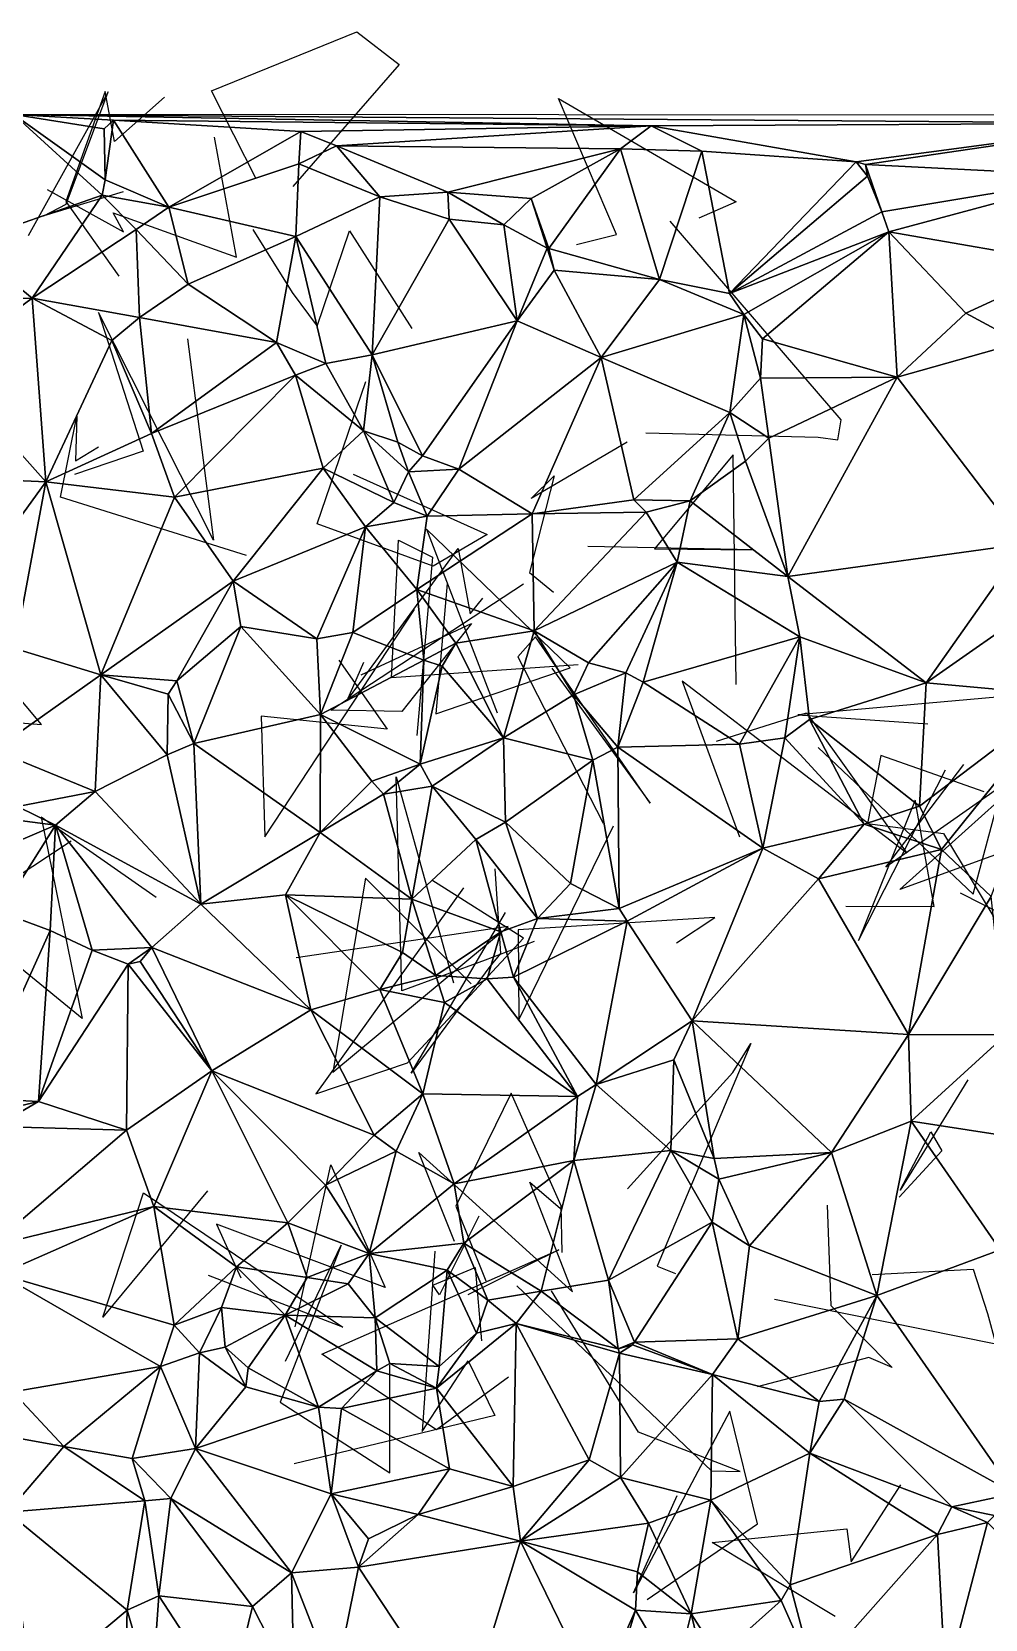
# Model space of a CAD drawing. Header units: metres. Extents: x -15.8 to 15.6, y -15.7 to 15.8.
# Drawn here: x -7.94 to -0.18, y 2.73 to 15.65 of the extents above; entities that cross this region are included whole.
import ezdxf

# ---------------------------------------------------------------- set-up
doc = ezdxf.new("R2010")
doc.units = ezdxf.units.M
doc.layers.add('CRACKS', color=1, linetype='Continuous')
doc.layers.add('STREET_MESH', color=7, linetype='Continuous')

msp = doc.modelspace()

# ---------------------------------------------------------------- linework, layer by layer
at = {"layer": 'CRACKS'}
for points in [[(-6.111, 14.455, 0.1), (-6.474, 15.171, 0.1), (-5.291, 15.652, 0.1), (-4.946, 15.386, 0.1), (-5.813, 14.392, 0.1)], [(-7.193, 14.348, 0.1), (-7.838, 14.154, 0.1), (-7.658, 14.249, 0.1), (-7.314, 15.163, 0.1), (-7.965, 13.991, 0.1)], [(-6.857, 15.118, 0.1), (-7.265, 14.759, 0.1), (-7.339, 15.166, 0.1), (-7.661, 14.27, 0.1), (-7.228, 13.662, 0.1)], [(-3.502, 13.921, 0.1), (-3.177, 14.002, 0.1), (-3.65, 15.108, 0.1), (-2.205, 14.266, 0.1), (-2.509, 14.135, 0.1)], [(-7.813, 14.369, 0.1), (-7.191, 14.024, 0.1), (-7.274, 14.177, 0.1), (-6.272, 13.818, 0.1), (-6.449, 14.794, 0.1)], [(-2.938, 12.386, 0.1), (-1.537, 12.351, 0.1), (-1.377, 12.33, 0.1), (-1.349, 12.492, 0.1), (-2.742, 14.111, 0.1)], [(-6.137, 14.043, 0.1), (-5.818, 13.529, 0.1), (-5.613, 13.255, 0.1), (-5.352, 14.032, 0.1), (-4.843, 13.235, 0.1)], [(-6.67, 13.152, 0.1), (-6.458, 11.513, 0.1), (-7.393, 13.366, 0.1), (-7.031, 12.237, 0.1), (-7.589, 12.048, 0.1)], [(-5.321, 12.051, 0.1), (-4.231, 11.56, 0.1), (-4.669, 11.3, 0.1), (-5.613, 11.646, 0.1), (-5.217, 12.805, 0.1)], [(-6.19, 11.387, 0.1), (-7.703, 11.864, 0.1), (-7.571, 12.523, 0.1), (-7.581, 12.16, 0.1), (-7.394, 12.274, 0.1)], [(-3.092, 12.312, 0.1), (-3.872, 11.851, 0.1), (-3.685, 12.036, 0.1), (-3.886, 11.25, 0.1), (-3.691, 11.089, 0.1)], [(-2.205, 10.338, 0.1), (-2.228, 12.208, 0.1), (-2.868, 11.441, 0.1), (-2.06, 11.433, 0.1), (-3.41, 11.461, 0.1)], [(-3.49, 10.498, 0.1), (-5.01, 10.392, 0.1), (-4.952, 11.512, 0.1), (-4.675, 11.375, 0.1), (-4.802, 9.924, 0.1)], [(-4.556, 11.16, 0.1), (-4.648, 10.098, 0.1), (-3.556, 10.474, 0.1), (-4.725, 11.602, 0.1), (-4.149, 10.108, 0.1)], [(-5.236, 10.517, 0.1), (-5.373, 10.206, 0.1), (-4.466, 11.445, 0.1), (-4.37, 10.914, 0.1), (-4.267, 11.042, 0.1)], [(-5.256, 10.417, 0.1), (-4.357, 10.834, 0.1), (-4.925, 10.118, 0.1), (-5.502, 10.128, 0.1), (-3.934, 11.158, 0.1)], [(-5.437, 10.536, 0.1), (-5.045, 9.975, 0.1), (-6.069, 10.08, 0.1), (-6.039, 9.097, 0.1), (-4.823, 10.949, 0.1)], [(-8.383, 10.054, 0.1), (-7.858, 10.011, 0.1), (-8.499, 10.774, 0.1), (-9.497, 10.771, 0.1), (-8.941, 10.003, 0.1)], [(-3.704, 10.472, 0.1), (-2.903, 9.372, 0.1), (-3.837, 10.725, 0.1), (-3.98, 10.563, 0.1), (-3.286, 9.208, 0.1)], [(-2.365, 9.876, 0.1), (-1.631, 10.106, 0.1), (-0.814, 8.966, 0.1), (-2.643, 10.365, 0.1), (-2.176, 9.098, 0.1)], [(-1.536, 9.825, 0.1), (-0.275, 8.63, 0.1), (0.161, 10.257, 0.1), (-1.703, 10.092, 0.1), (-0.644, 10.018, 0.1)], [(0.115, 9.027, 0.1), (-0.871, 8.668, 0.1), (0.457, 9.863, 0.1), (-0.986, 8.852, 0.1), (-0.352, 9.686, 0.1)], [(-0.185, 9.464, 0.1), (-1.026, 9.761, 0.1), (-1.135, 9.205, 0.1), (-0.515, 9.125, 0.1), (-0.049, 8.349, 0.1)], [(-3.849, 8.246, 0.1), (-4.248, 8.094, 0.1), (-4.924, 7.845, 0.1), (-4.971, 9.585, 0.1), (-4.505, 7.909, 0.1)], [(-1.312, 8.534, 0.1), (-0.593, 8.53, 0.1), (-0.748, 9.396, 0.1), (-1.207, 8.253, 0.1), (-0.499, 9.644, 0.1)], [(-6.925, 8.605, 0.1), (-7.86, 9.258, 0.1), (-7.528, 7.618, 0.1), (-8.548, 8.451, 0.1), (-7.615, 9.064, 0.1)], [(-2.69, 8.236, 0.1), (-2.378, 8.441, 0.1), (-3.978, 8.341, 0.1), (-3.973, 7.608, 0.1), (-3.201, 9.188, 0.1)], [(-4.169, 8.837, 0.1), (-4.121, 8.148, 0.1), (-4.209, 8.042, 0.1), (-4.848, 7.173, 0.1), (-4.081, 8.483, 0.1)], [(-4.361, 7.9, 0.1), (-5.221, 8.761, 0.1), (-5.486, 7.182, 0.1), (-4.059, 8.368, 0.1), (-5.786, 8.114, 0.1)], [(-4.423, 8.683, 0.1), (-5.624, 7.006, 0.1), (-4.88, 7.257, 0.1), (-3.934, 8.273, 0.1), (-4.682, 8.745, 0.1)], [(1.495, 8.335, 0.1), (0.623, 7.961, 0.1), (1.023, 8.73, 0.1), (1.193, 7.841, 0.1), (-0.378, 8.639, 0.1)], [(-3.089, 6.231, 0.1), (-2.231, 7.178, 0.1), (-2.085, 7.415, 0.1), (-2.846, 5.603, 0.1), (-2.697, 5.542, 0.1)], [(-0.319, 7.119, 0.1), (-0.869, 6.221, 0.1), (-0.62, 6.696, 0.1), (-0.531, 6.542, 0.1), (-0.878, 6.164, 0.1)], [(-3.62, 5.715, 0.1), (-3.629, 6.094, 0.1), (-4.036, 7.011, 0.1), (-4.485, 6.092, 0.1), (-4.242, 5.484, 0.1)], [(-4.497, 5.804, 0.1), (-4.786, 6.527, 0.1), (-3.535, 5.393, 0.1), (-3.884, 6.287, 0.1), (-3.633, 6.071, 0.1)], [(-5.793, 5.108, 0.1), (-5.503, 6.427, 0.1), (-5.061, 5.43, 0.1), (-6.434, 5.944, 0.1), (-6.236, 5.507, 0.1)], [(-6.507, 6.217, 0.1), (-7.359, 5.188, 0.1), (-7.028, 6.2, 0.1), (-5.404, 5.105, 0.1), (-6.499, 5.526, 0.1)], [(-1.462, 6.099, 0.1), (-1.434, 5.282, 0.1), (-0.934, 4.778, 0.1), (-1.123, 4.859, 0.1), (-2.034, 4.619, 0.1)], [(-4.299, 6.01, 0.1), (-4.619, 5.369, 0.1), (-4.674, 5.449, 0.1), (-4.328, 5.592, 0.1), (-4.276, 4.995, 0.1)], [(-5.873, 4.829, 0.1), (-5.419, 5.773, 0.1), (-5.916, 4.494, 0.1), (-5.023, 3.919, 0.1), (-5.024, 4.799, 0.1)], [(-4.656, 5.724, 0.1), (-4.759, 4.256, 0.1), (-4.385, 4.832, 0.1), (-4.168, 4.387, 0.1), (-5.802, 3.993, 0.1)], [(-4.058, 4.7, 0.1), (-4.644, 4.27, 0.1), (-5.576, 4.886, 0.1), (-3.646, 5.735, 0.1), (-4.388, 5.37, 0.1)], [(-1.096, 5.535, 0.1), (-0.275, 5.579, 0.1), (-0.157, 5.216, 0.1), (-0.09, 4.968, 0.1), (-1.893, 5.332, 0.1)], [(-3.99, 5.443, 0.1), (-2.405, 3.935, 0.1), (-2.17, 3.932, 0.1), (-3, 4.252, 0.1), (-3.707, 5.402, 0.1)], [(-2.927, 2.888, 0.1), (-2.029, 3.504, 0.1), (-2.256, 4.421, 0.1), (-3.04, 2.943, 0.1), (-2.684, 3.736, 0.1)], [(-1.397, 2.75, 0.1), (-2.398, 3.353, 0.1), (-1.302, 3.463, 0.1), (-1.269, 3.196, 0.1), (-0.864, 3.822, 0.1)]]:
    msp.add_polyline3d(points, dxfattribs=at)
at = {"layer": 'STREET_MESH'}
for points in [[(-8.482, 13.931), (-7.365, 14.322), (-8.084, 14.979)], [(1.138, 14.908), (5.228, 14.971), (-8.084, 14.979)], [(-2.896, 14.887), (1.138, 14.908), (-8.084, 14.979)], [(-7.271, 14.932), (-2.896, 14.887), (-8.084, 14.979)], [(-7.348, 14.862), (-7.271, 14.932), (-8.084, 14.979)], [(-7.365, 14.322), (-7.34, 14.446), (-8.084, 14.979)], [(-7.34, 14.446), (-7.348, 14.862), (-8.084, 14.979)], [(-7.348, 14.862), (-7.34, 14.446), (-7.271, 14.932)], [(-7.34, 14.446), (-6.822, 14.223), (-7.271, 14.932)], [(-2.896, 14.887), (-7.271, 14.932), (-5.748, 14.84)], [(-7.271, 14.932), (-6.822, 14.223), (-5.748, 14.84)], [(-5.456, 14.723), (-2.896, 14.887), (-5.748, 14.84)], [(-5.456, 14.723), (-3.146, 14.698), (-2.896, 14.887)], [(-2.896, 14.887), (-3.146, 14.698), (-2.484, 14.681)], [(-2.896, 14.887), (-1.226, 14.592), (1.138, 14.908)], [(-1.226, 14.592), (-2.896, 14.887), (-2.484, 14.681)], [(-1.226, 14.592), (-1.151, 14.572), (1.138, 14.908)], [(1.138, 14.908), (-1.151, 14.572), (0.727, 14.477)], [(-6.822, 14.223), (-5.762, 14.576), (-5.748, 14.84)], [(-5.762, 14.576), (-5.456, 14.723), (-5.748, 14.84)], [(-5.762, 14.576), (-5.104, 14.309), (-5.456, 14.723)], [(-3.146, 14.698), (-5.456, 14.723), (-4.55, 14.345)], [(-5.456, 14.723), (-5.104, 14.309), (-4.55, 14.345)], [(-3.872, 14.294), (-3.146, 14.698), (-4.55, 14.345)], [(-3.146, 14.698), (-3.872, 14.294), (-3.729, 13.888)], [(-2.829, 13.634), (-3.146, 14.698), (-3.729, 13.888)], [(-3.146, 14.698), (-2.829, 13.634), (-2.484, 14.681)], [(-2.829, 13.634), (-2.259, 13.521), (-2.484, 14.681)], [(-2.259, 13.521), (-1.226, 14.592), (-2.484, 14.681)], [(-5.789, 13.986), (-5.762, 14.576), (-6.822, 14.223)], [(-5.104, 14.309), (-5.762, 14.576), (-5.789, 13.986)], [(-1.226, 14.592), (-2.259, 13.521), (-1.136, 14.476)], [(-2.259, 13.521), (-1.019, 14.186), (-1.136, 14.476)], [(-1.151, 14.572), (-1.226, 14.592), (-1.136, 14.476)], [(-1.151, 14.572), (-1.019, 14.186), (0.727, 14.477)], [(-1.019, 14.186), (-1.151, 14.572), (-1.136, 14.476)], [(-1.019, 14.186), (-0.96, 14.022), (0.727, 14.477)], [(-0.96, 14.022), (0.538, 13.763), (0.727, 14.477)], [(-6.822, 14.223), (-7.34, 14.446), (-7.365, 14.322)], [(-7.934, 13.484), (-7.365, 14.322), (-8.482, 13.931)], [(-7.365, 14.322), (-7.934, 13.484), (-7.087, 14.041)], [(-6.822, 14.223), (-7.365, 14.322), (-7.087, 14.041)], [(-6.665, 13.597), (-6.822, 14.223), (-7.087, 14.041)], [(-5.789, 13.986), (-6.822, 14.223), (-6.665, 13.597)], [(-5.104, 14.309), (-5.789, 13.986), (-5.167, 13.022)], [(-5.104, 14.309), (-5.167, 13.022), (-4.54, 14.126)], [(-5.104, 14.309), (-4.54, 14.126), (-4.55, 14.345)], [(-4.54, 14.126), (-4.094, 14.08), (-4.55, 14.345)], [(-4.094, 14.08), (-3.872, 14.294), (-4.55, 14.345)], [(-4.094, 14.08), (-3.743, 13.89), (-3.872, 14.294)], [(-3.872, 14.294), (-3.743, 13.89), (-3.729, 13.888)], [(-5.167, 13.022), (-3.987, 13.298), (-4.54, 14.126)], [(-3.987, 13.298), (-4.094, 14.08), (-4.54, 14.126)], [(-0.96, 14.022), (-1.019, 14.186), (-2.259, 13.521)], [(-7.934, 13.484), (-7.06, 13.325), (-7.087, 14.041)], [(-7.06, 13.325), (-6.665, 13.597), (-7.087, 14.041)], [(-5.789, 13.986), (-6.665, 13.597), (-5.946, 13.122)], [(-5.543, 12.951), (-5.789, 13.986), (-5.946, 13.122)], [(-5.167, 13.022), (-5.789, 13.986), (-5.543, 12.951)], [(-3.743, 13.89), (-4.094, 14.08), (-3.987, 13.298)], [(-0.96, 14.022), (-2.259, 13.521), (-2.141, 13.35)], [(-1.989, 13.153), (-0.96, 14.022), (-2.141, 13.35)], [(-0.96, 14.022), (-1.989, 13.153), (-0.894, 12.839)], [(-0.334, 13.361), (-0.96, 14.022), (-0.894, 12.839)], [(0.538, 13.763), (-0.96, 14.022), (-0.334, 13.361)], [(-7.934, 13.484), (-8.482, 13.931), (-8.88, 13.459)], [(-3.684, 13.712), (-3.743, 13.89), (-3.987, 13.298)], [(-3.743, 13.89), (-3.684, 13.712), (-3.729, 13.888)], [(-3.684, 13.712), (-2.829, 13.634), (-3.729, 13.888)], [(-3.684, 13.712), (-3.987, 13.298), (-3.302, 13.001)], [(-2.829, 13.634), (-3.684, 13.712), (-3.302, 13.001)], [(0.108, 13.123), (0.538, 13.763), (-0.334, 13.361)], [(-6.665, 13.597), (-7.06, 13.325), (-5.946, 13.122)], [(-2.141, 13.35), (-2.829, 13.634), (-3.302, 13.001)], [(-2.259, 13.521), (-2.829, 13.634), (-2.141, 13.35)], [(-8.673, 12.939), (-7.934, 13.484), (-8.88, 13.459)], [(-7.934, 13.484), (-8.673, 12.939), (-7.822, 11.989)], [(-7.06, 13.325), (-7.934, 13.484), (-7.285, 13.139)], [(-7.285, 13.139), (-7.934, 13.484), (-7.822, 11.989)], [(-6.963, 12.381), (-7.06, 13.325), (-7.285, 13.139)], [(-7.06, 13.325), (-6.963, 12.381), (-5.946, 13.122)], [(-2.254, 12.551), (-2.141, 13.35), (-3.302, 13.001)], [(-2.254, 12.551), (-2.006, 12.831), (-2.141, 13.35)], [(-2.006, 12.831), (-1.989, 13.153), (-2.141, 13.35)], [(0.108, 13.123), (-0.334, 13.361), (-0.894, 12.839)], [(-3.987, 13.298), (-5.167, 13.022), (-4.757, 12.199)], [(-4.46, 12.091), (-3.987, 13.298), (-4.757, 12.199)], [(-3.987, 13.298), (-4.46, 12.091), (-3.302, 13.001)], [(-6.963, 12.381), (-7.285, 13.139), (-7.822, 11.989)], [(-6.963, 12.381), (-5.79, 12.857), (-5.946, 13.122)], [(-5.79, 12.857), (-5.543, 12.951), (-5.946, 13.122)], [(-1.989, 13.153), (-2.006, 12.831), (-0.894, 12.839)], [(0.139, 11.484), (0.108, 13.123), (-0.894, 12.839)], [(-8.673, 12.939), (-8.847, 12.033), (-7.822, 11.989)], [(-5.79, 12.857), (-5.238, 12.403), (-5.543, 12.951)], [(-5.238, 12.403), (-5.167, 13.022), (-5.543, 12.951)], [(-5.167, 13.022), (-5.238, 12.403), (-4.958, 12.311)], [(-4.757, 12.199), (-5.167, 13.022), (-4.958, 12.311)], [(-4.46, 12.091), (-3.864, 11.728), (-3.302, 13.001)], [(-3.302, 13.001), (-3.864, 11.728), (-3.036, 11.841)], [(-2.254, 12.551), (-3.302, 13.001), (-3.036, 11.841)], [(-5.79, 12.857), (-6.963, 12.381), (-6.774, 11.862)], [(-5.79, 12.857), (-6.774, 11.862), (-5.564, 12.098)], [(-5.238, 12.403), (-5.79, 12.857), (-5.564, 12.098)], [(-1.939, 12.344), (-2.006, 12.831), (-2.254, 12.551)], [(-2.006, 12.831), (-1.939, 12.344), (-0.894, 12.839)], [(-0.894, 12.839), (-1.939, 12.344), (-1.783, 11.216)], [(0.139, 11.484), (-0.894, 12.839), (-1.783, 11.216)], [(-2.579, 11.833), (-2.254, 12.551), (-3.036, 11.841)], [(-2.128, 12.155), (-2.254, 12.551), (-2.579, 11.833)], [(-2.128, 12.155), (-1.939, 12.344), (-2.254, 12.551)], [(-6.774, 11.862), (-6.963, 12.381), (-7.822, 11.989)], [(-4.989, 11.82), (-5.238, 12.403), (-5.564, 12.098)], [(-5.238, 12.403), (-4.872, 12.07), (-4.958, 12.311)], [(-5.238, 12.403), (-4.989, 11.82), (-4.872, 12.07)], [(-4.872, 12.07), (-4.757, 12.199), (-4.958, 12.311)], [(-1.939, 12.344), (-2.128, 12.155), (-1.783, 11.216)], [(-4.46, 12.091), (-4.757, 12.199), (-4.872, 12.07)], [(-2.128, 12.155), (-2.579, 11.833), (-1.783, 11.216)], [(-8.847, 12.033), (-8.549, 10.984), (-7.822, 11.989)], [(-6.774, 11.862), (-6.298, 11.18), (-5.564, 12.098)], [(-6.298, 11.18), (-5.22, 11.621), (-5.564, 12.098)], [(-5.22, 11.621), (-4.989, 11.82), (-5.564, 12.098)], [(-4.989, 11.82), (-4.72, 11.709), (-4.872, 12.07)], [(-4.72, 11.709), (-4.46, 12.091), (-4.872, 12.07)], [(-4.46, 12.091), (-4.72, 11.709), (-3.864, 11.728)], [(-8.549, 10.984), (-8.076, 10.632), (-7.822, 11.989)], [(-7.822, 11.989), (-8.076, 10.632), (-7.374, 10.416)], [(-6.774, 11.862), (-7.822, 11.989), (-7.374, 10.416)], [(-6.298, 11.18), (-6.774, 11.862), (-7.374, 10.416)], [(-4.72, 11.709), (-4.989, 11.82), (-5.22, 11.621)], [(-3.864, 11.728), (-2.935, 11.74), (-3.036, 11.841)], [(-2.935, 11.74), (-2.579, 11.833), (-3.036, 11.841)], [(-2.579, 11.833), (-2.935, 11.74), (-2.683, 11.335)], [(-2.579, 11.833), (-2.683, 11.335), (-1.783, 11.216)], [(-4.72, 11.709), (-5.22, 11.621), (-4.803, 11.112)], [(-3.864, 11.728), (-4.803, 11.112), (-3.847, 10.776)], [(-3.864, 11.728), (-4.72, 11.709), (-4.803, 11.112)], [(-2.935, 11.74), (-3.864, 11.728), (-3.847, 10.776)], [(-2.935, 11.74), (-3.847, 10.776), (-2.683, 11.335)], [(-6.298, 11.18), (-5.617, 10.709), (-5.22, 11.621)], [(-5.22, 11.621), (-5.617, 10.709), (-5.323, 10.76)], [(-4.803, 11.112), (-5.22, 11.621), (-5.323, 10.76)], [(-0.658, 10.352), (0.139, 11.484), (-1.783, 11.216)], [(-0.658, 10.352), (0.274, 11.004), (0.139, 11.484)], [(-3.847, 10.776), (-3.405, 10.515), (-2.683, 11.335)], [(-3.405, 10.515), (-3.101, 10.432), (-2.683, 11.335)], [(-2.683, 11.335), (-3.101, 10.432), (-2.96, 10.358)], [(-1.685, 10.726), (-2.683, 11.335), (-2.96, 10.358)], [(-2.683, 11.335), (-1.685, 10.726), (-1.783, 11.216)], [(-6.756, 10.369), (-6.298, 11.18), (-7.374, 10.416)], [(-6.298, 11.18), (-6.756, 10.369), (-6.236, 10.81)], [(-5.617, 10.709), (-6.298, 11.18), (-6.236, 10.81)], [(-1.685, 10.726), (-0.658, 10.352), (-1.783, 11.216)], [(-4.746, 10.535), (-4.803, 11.112), (-5.323, 10.76)], [(-4.803, 11.112), (-4.486, 10.675), (-3.847, 10.776)], [(-4.746, 10.535), (-4.486, 10.675), (-4.803, 11.112)], [(0.476, 10.249), (0.274, 11.004), (-0.658, 10.352)], [(-6.756, 10.369), (-6.618, 9.857), (-6.236, 10.81)], [(-6.618, 9.857), (-5.588, 10.093), (-6.236, 10.81)], [(-5.588, 10.093), (-5.617, 10.709), (-6.236, 10.81)], [(-5.617, 10.709), (-5.588, 10.093), (-5.323, 10.76)], [(-5.588, 10.093), (-4.746, 10.535), (-5.323, 10.76)], [(-4.486, 10.675), (-4.098, 9.904), (-3.847, 10.776)], [(-4.098, 9.904), (-3.528, 10.254), (-3.847, 10.776)], [(-3.528, 10.254), (-3.405, 10.515), (-3.847, 10.776)], [(-8.076, 10.632), (-8.242, 9.802), (-7.374, 10.416)], [(-4.486, 10.675), (-4.746, 10.535), (-4.597, 10.486)], [(-4.098, 9.904), (-4.486, 10.675), (-4.597, 10.486)], [(-2.178, 9.852), (-1.685, 10.726), (-2.96, 10.358)], [(-2.178, 9.852), (-1.807, 9.904), (-1.685, 10.726)], [(-1.807, 9.904), (-1.607, 10.052), (-1.685, 10.726)], [(-1.607, 10.052), (-0.658, 10.352), (-1.685, 10.726)], [(-4.775, 9.69), (-4.746, 10.535), (-5.588, 10.093)], [(-4.746, 10.535), (-4.775, 9.69), (-4.597, 10.486)], [(-4.775, 9.69), (-4.098, 9.904), (-4.597, 10.486)], [(-3.528, 10.254), (-3.101, 10.432), (-3.405, 10.515)], [(-8.242, 9.802), (-7.421, 9.468), (-7.374, 10.416)], [(-7.421, 9.468), (-6.835, 9.765), (-7.374, 10.416)], [(-6.835, 9.765), (-6.826, 10.259), (-7.374, 10.416)], [(-6.826, 10.259), (-6.756, 10.369), (-7.374, 10.416)], [(-6.756, 10.369), (-6.826, 10.259), (-6.618, 9.857)], [(-3.528, 10.254), (-3.166, 9.829), (-3.101, 10.432)], [(-3.101, 10.432), (-3.166, 9.829), (-2.96, 10.358)], [(-3.166, 9.829), (-2.178, 9.852), (-2.96, 10.358)], [(-1.607, 10.052), (-0.711, 9.347), (-0.658, 10.352)], [(-0.711, 9.347), (0.476, 10.249), (-0.658, 10.352)], [(-6.618, 9.857), (-6.826, 10.259), (-6.835, 9.765)], [(-4.098, 9.904), (-3.37, 9.721), (-3.528, 10.254)], [(-3.37, 9.721), (-3.166, 9.829), (-3.528, 10.254)], [(-0.711, 9.347), (-0.533, 8.995), (0.476, 10.249)], [(-0.533, 8.995), (-0.127, 8.613), (0.476, 10.249)], [(-5.59, 9.134), (-5.588, 10.093), (-6.618, 9.857)], [(-5.588, 10.093), (-5.59, 9.134), (-5.169, 9.551)], [(-4.775, 9.69), (-5.588, 10.093), (-5.169, 9.551)], [(-1.807, 9.904), (-1.161, 9.2), (-1.607, 10.052)], [(-1.161, 9.2), (-0.711, 9.347), (-1.607, 10.052)], [(-6.56, 8.549), (-6.618, 9.857), (-6.835, 9.765)], [(-6.56, 8.549), (-5.59, 9.134), (-6.618, 9.857)], [(-4.775, 9.69), (-4.677, 9.51), (-4.098, 9.904)], [(-4.677, 9.51), (-4.08, 9.218), (-4.098, 9.904)], [(-4.098, 9.904), (-4.08, 9.218), (-3.37, 9.721)], [(-3.157, 8.514), (-3.166, 9.829), (-3.37, 9.721)], [(-2.178, 9.852), (-3.166, 9.829), (-1.986, 9.006)], [(-1.986, 9.006), (-3.166, 9.829), (-3.157, 8.514)], [(-1.807, 9.904), (-2.178, 9.852), (-1.986, 9.006)], [(-1.161, 9.2), (-1.807, 9.904), (-1.986, 9.006)], [(-8.242, 9.802), (-8.052, 9.344), (-7.421, 9.468)], [(-7.421, 9.468), (-6.56, 8.549), (-6.835, 9.765)], [(-3.37, 9.721), (-4.08, 9.218), (-3.552, 8.718)], [(-3.157, 8.514), (-3.37, 9.721), (-3.552, 8.718)], [(-5.075, 9.446), (-4.775, 9.69), (-5.169, 9.551)], [(-4.775, 9.69), (-5.075, 9.446), (-4.677, 9.51)], [(-7.421, 9.468), (-8.052, 9.344), (-7.745, 9.194)], [(-6.56, 8.549), (-7.421, 9.468), (-7.745, 9.194)], [(-5.59, 9.134), (-5.075, 9.446), (-5.169, 9.551)], [(-4.844, 8.591), (-5.075, 9.446), (-5.59, 9.134)], [(-4.677, 9.51), (-5.075, 9.446), (-4.844, 8.591)], [(-4.677, 9.51), (-4.844, 8.591), (-4.324, 9.077)], [(-4.08, 9.218), (-4.677, 9.51), (-4.324, 9.077)], [(-8.052, 9.344), (-8.057, 9.233), (-7.745, 9.194)], [(-0.711, 9.347), (-1.161, 9.2), (-0.533, 8.995)], [(-8.057, 9.233), (-8.316, 8.948), (-7.745, 9.194)], [(-8.316, 8.948), (-8.188, 8.484), (-7.745, 9.194)], [(-8.188, 8.484), (-7.788, 8.335), (-7.745, 9.194)], [(-7.745, 9.194), (-7.788, 8.335), (-7.445, 8.175)], [(-6.961, 8.196), (-7.745, 9.194), (-7.445, 8.175)], [(-6.961, 8.196), (-6.56, 8.549), (-7.745, 9.194)], [(-3.82, 8.434), (-4.08, 9.218), (-4.324, 9.077)], [(-4.08, 9.218), (-3.82, 8.434), (-3.552, 8.718)], [(-1.161, 9.2), (-1.986, 9.006), (-1.534, 8.756)], [(-0.533, 8.995), (-1.161, 9.2), (-1.534, 8.756)], [(-5.59, 9.134), (-6.56, 8.549), (-5.872, 8.625)], [(-4.844, 8.591), (-5.59, 9.134), (-5.872, 8.625)], [(-4.844, 8.591), (-4.119, 8.324), (-4.324, 9.077)], [(-4.119, 8.324), (-3.82, 8.434), (-4.324, 9.077)], [(-3.091, 8.412), (-1.986, 9.006), (-3.157, 8.514)], [(-1.986, 9.006), (-3.091, 8.412), (-2.563, 7.599)], [(-1.986, 9.006), (-2.563, 7.599), (-1.534, 8.756)], [(-0.8, 7.489), (-0.533, 8.995), (-1.534, 8.756)], [(-0.8, 7.489), (-0.127, 8.613), (-0.533, 8.995)], [(-3.82, 8.434), (-3.157, 8.514), (-3.552, 8.718)], [(-2.563, 7.599), (-0.8, 7.489), (-1.534, 8.756)], [(-6.56, 8.549), (-6.961, 8.196), (-5.667, 7.689)], [(-6.56, 8.549), (-5.667, 7.689), (-5.872, 8.625)], [(-5.667, 7.689), (-5.105, 7.856), (-5.872, 8.625)], [(-5.105, 7.856), (-4.919, 8.155), (-5.872, 8.625)], [(-4.919, 8.155), (-4.844, 8.591), (-5.872, 8.625)], [(-4.648, 7.97), (-4.844, 8.591), (-4.919, 8.155)], [(-4.844, 8.591), (-4.648, 7.97), (-4.119, 8.324)], [(-0.127, 8.613), (-0.8, 7.489), (-0.009, 7.487)], [(-7.788, 8.335), (-8.188, 8.484), (-8.403, 6.969)], [(-4.016, 7.956), (-3.82, 8.434), (-4.119, 8.324)], [(-3.091, 8.412), (-3.82, 8.434), (-4.016, 7.956)], [(-3.091, 8.412), (-4.016, 7.956), (-3.344, 7.082)], [(-3.82, 8.434), (-3.091, 8.412), (-3.157, 8.514)], [(-2.563, 7.599), (-3.091, 8.412), (-3.344, 7.082)], [(-7.883, 6.944), (-7.788, 8.335), (-8.403, 6.969)], [(-7.788, 8.335), (-7.883, 6.944), (-7.445, 8.175)], [(-4.119, 8.324), (-4.648, 7.97), (-4.23, 7.941)], [(-4.016, 7.956), (-4.119, 8.324), (-4.23, 7.941)], [(-7.883, 6.944), (-7.153, 8.062), (-7.445, 8.175)], [(-7.153, 8.062), (-6.961, 8.196), (-7.445, 8.175)], [(-7.056, 8.082), (-6.961, 8.196), (-7.153, 8.062)], [(-6.961, 8.196), (-7.056, 8.082), (-6.472, 7.192)], [(-5.667, 7.689), (-6.961, 8.196), (-6.472, 7.192)], [(-4.648, 7.97), (-4.919, 8.155), (-5.105, 7.856)], [(-7.883, 6.944), (-7.167, 6.71), (-7.153, 8.062)], [(-7.153, 8.062), (-7.167, 6.71), (-6.472, 7.192)], [(-7.056, 8.082), (-7.153, 8.062), (-6.472, 7.192)], [(-4.648, 7.97), (-5.105, 7.856), (-4.578, 7.749)], [(-4.23, 7.941), (-4.648, 7.97), (-4.578, 7.749)], [(-3.494, 6.985), (-4.23, 7.941), (-4.578, 7.749)], [(-3.494, 6.985), (-4.016, 7.956), (-4.23, 7.941)], [(-4.016, 7.956), (-3.494, 6.985), (-3.344, 7.082)], [(-5.105, 7.856), (-5.667, 7.689), (-4.753, 7.005)], [(-5.105, 7.856), (-4.753, 7.005), (-4.578, 7.749)], [(-5.667, 7.689), (-6.472, 7.192), (-5.149, 6.67)], [(-4.753, 7.005), (-5.667, 7.689), (-5.149, 6.67)], [(-4.753, 7.005), (-3.494, 6.985), (-4.578, 7.749)], [(-2.711, 7.283), (-2.563, 7.599), (-3.344, 7.082)], [(-2.563, 7.599), (-2.711, 7.283), (-2.383, 6.48)], [(-1.429, 6.529), (-2.563, 7.599), (-2.383, 6.48)], [(-1.429, 6.529), (-0.8, 7.489), (-2.563, 7.599)], [(-0.8, 7.489), (-1.429, 6.529), (-0.78, 6.784)], [(-0.8, 7.489), (-0.78, 6.784), (-0.009, 7.487)], [(-0.009, 7.487), (-0.78, 6.784), (-0.096, 6.677)], [(-2.711, 7.283), (-3.344, 7.082), (-2.736, 6.545)], [(-2.383, 6.48), (-2.711, 7.283), (-2.736, 6.545)], [(-7.167, 6.71), (-6.943, 6.088), (-6.472, 7.192)], [(-6.943, 6.088), (-5.852, 5.954), (-6.472, 7.192)], [(-6.472, 7.192), (-5.546, 6.261), (-5.149, 6.67)], [(-5.852, 5.954), (-5.546, 6.261), (-6.472, 7.192)], [(-4.97, 6.539), (-4.753, 7.005), (-5.149, 6.67)], [(-4.97, 6.539), (-4.498, 6.273), (-4.753, 7.005)], [(-4.498, 6.273), (-3.494, 6.985), (-4.753, 7.005)], [(-3.494, 6.985), (-4.498, 6.273), (-3.524, 6.463)], [(-2.736, 6.545), (-3.344, 7.082), (-3.524, 6.463)], [(-3.344, 7.082), (-3.494, 6.985), (-3.524, 6.463)], [(-8.219, 6.865), (-7.883, 6.944), (-8.403, 6.969)], [(-7.883, 6.944), (-8.219, 6.865), (-8.232, 6.74)], [(-7.167, 6.71), (-7.883, 6.944), (-8.232, 6.74)], [(-8.272, 5.766), (-7.167, 6.71), (-8.232, 6.74)], [(-0.78, 6.784), (-1.429, 6.529), (-1.058, 5.363)], [(-0.78, 6.784), (-1.058, 5.363), (-0.054, 5.736)], [(-0.78, 6.784), (-0.054, 5.736), (-0.096, 6.677)], [(-7.167, 6.71), (-8.272, 5.766), (-6.943, 6.088)], [(-5.546, 6.261), (-4.97, 6.539), (-5.149, 6.67)], [(-5.546, 6.261), (-5.191, 5.705), (-4.97, 6.539)], [(-5.191, 5.705), (-4.498, 6.273), (-4.97, 6.539)], [(-3.524, 6.463), (-4.498, 6.273), (-4.421, 5.789)], [(-3.79, 5.398), (-3.524, 6.463), (-4.421, 5.789)], [(-3.79, 5.398), (-3.242, 5.489), (-3.524, 6.463)], [(-3.242, 5.489), (-2.736, 6.545), (-3.524, 6.463)], [(-3.242, 5.489), (-2.4, 5.961), (-2.736, 6.545)], [(-2.346, 6.311), (-2.383, 6.48), (-2.736, 6.545)], [(-2.4, 5.961), (-2.346, 6.311), (-2.736, 6.545)], [(-2.346, 6.311), (-1.429, 6.529), (-2.383, 6.48)], [(-1.429, 6.529), (-2.346, 6.311), (-2.096, 5.769)], [(-1.429, 6.529), (-2.096, 5.769), (-1.058, 5.363)], [(-5.191, 5.705), (-5.546, 6.261), (-5.852, 5.954)], [(-4.498, 6.273), (-5.191, 5.705), (-4.421, 5.789)], [(-2.096, 5.769), (-2.346, 6.311), (-2.4, 5.961)], [(-8.272, 5.766), (-8.197, 5.538), (-6.943, 6.088)], [(-8.197, 5.538), (-6.778, 5.122), (-6.943, 6.088)], [(-6.943, 6.088), (-6.271, 5.597), (-5.852, 5.954)], [(-6.778, 5.122), (-6.271, 5.597), (-6.943, 6.088)], [(-6.271, 5.597), (-5.695, 5.511), (-5.852, 5.954)], [(-5.695, 5.511), (-5.191, 5.705), (-5.852, 5.954)], [(-3.03, 4.985), (-2.4, 5.961), (-3.242, 5.489)], [(-2.4, 5.961), (-3.03, 4.985), (-2.189, 5.01)], [(-2.096, 5.769), (-2.4, 5.961), (-2.189, 5.01)], [(-5.695, 5.511), (-5.363, 5.458), (-5.191, 5.705)], [(-5.363, 5.458), (-5.141, 5.183), (-5.191, 5.705)], [(-5.191, 5.705), (-4.556, 5.57), (-4.421, 5.789)], [(-5.141, 5.183), (-4.556, 5.57), (-5.191, 5.705)], [(-4.556, 5.57), (-4.225, 5.326), (-4.421, 5.789)], [(-4.225, 5.326), (-3.79, 5.398), (-4.421, 5.789)], [(-1.058, 5.363), (-2.096, 5.769), (-2.189, 5.01)], [(-1.058, 5.363), (0.061, 3.753), (-0.054, 5.736)], [(-6.271, 5.597), (-6.778, 5.122), (-6.394, 5.265)], [(-5.875, 5.203), (-6.271, 5.597), (-6.394, 5.265)], [(-5.875, 5.203), (-5.695, 5.511), (-6.271, 5.597)], [(-4.556, 5.57), (-5.141, 5.183), (-4.62, 4.787)], [(-4.317, 5.056), (-4.556, 5.57), (-4.62, 4.787)], [(-4.556, 5.57), (-4.317, 5.056), (-4.225, 5.326)], [(-6.778, 5.122), (-8.197, 5.538), (-6.89, 4.787)], [(-8.197, 5.538), (-8.09, 4.58), (-6.89, 4.787)], [(-5.363, 5.458), (-5.695, 5.511), (-5.875, 5.203)], [(-5.141, 5.183), (-5.363, 5.458), (-5.875, 5.203)], [(-3.164, 4.93), (-3.242, 5.489), (-3.79, 5.398)], [(-3.164, 4.93), (-3.03, 4.985), (-3.242, 5.489)], [(-4.225, 5.326), (-4.317, 5.056), (-3.995, 5.137)], [(-3.79, 5.398), (-4.225, 5.326), (-3.995, 5.137)], [(-3.164, 4.93), (-3.79, 5.398), (-3.995, 5.137)], [(-1.527, 4.5), (-1.058, 5.363), (-2.189, 5.01)], [(-1.058, 5.363), (-1.527, 4.5), (-1.326, 4.519)], [(0.061, 3.753), (-1.058, 5.363), (-1.326, 4.519)], [(-6.778, 5.122), (-6.573, 4.897), (-6.394, 5.265)], [(-6.573, 4.897), (-6.364, 4.943), (-6.394, 5.265)], [(-6.364, 4.943), (-5.875, 5.203), (-6.394, 5.265)], [(-6.364, 4.943), (-6.177, 4.776), (-5.875, 5.203)], [(-6.177, 4.776), (-5.604, 4.454), (-5.875, 5.203)], [(-5.141, 5.183), (-5.875, 5.203), (-5.128, 4.751)], [(-5.875, 5.203), (-5.604, 4.454), (-5.128, 4.751)], [(-5.023, 4.81), (-5.141, 5.183), (-5.128, 4.751)], [(-5.141, 5.183), (-5.023, 4.81), (-4.62, 4.787)], [(-6.573, 4.897), (-6.778, 5.122), (-6.89, 4.787)], [(-4.644, 4.609), (-4.02, 3.81), (-3.995, 5.137)], [(-4.317, 5.056), (-4.644, 4.609), (-3.995, 5.137)], [(-4.644, 4.609), (-4.317, 5.056), (-4.62, 4.787)], [(-4.02, 3.81), (-3.401, 4.026), (-3.995, 5.137)], [(-3.401, 4.026), (-3.154, 4.894), (-3.995, 5.137)], [(-3.154, 4.894), (-3.164, 4.93), (-3.995, 5.137)], [(-6.364, 4.943), (-6.573, 4.897), (-6.195, 4.62)], [(-6.177, 4.776), (-6.364, 4.943), (-6.195, 4.62)], [(-3.03, 4.985), (-3.164, 4.93), (-3.047, 4.963)], [(-3.164, 4.93), (-3.154, 4.894), (-3.047, 4.963)], [(-3.154, 4.894), (-2.397, 4.721), (-3.047, 4.963)], [(-2.397, 4.721), (-3.03, 4.985), (-3.047, 4.963)], [(-3.03, 4.985), (-2.397, 4.721), (-2.189, 5.01)], [(-2.397, 4.721), (-1.527, 4.5), (-2.189, 5.01)], [(-8.09, 4.58), (-7.675, 4.135), (-6.89, 4.787)], [(-7.675, 4.135), (-7.121, 4.036), (-6.89, 4.787)], [(-7.121, 4.036), (-6.604, 4.118), (-6.89, 4.787)], [(-6.604, 4.118), (-6.573, 4.897), (-6.89, 4.787)], [(-6.195, 4.62), (-6.573, 4.897), (-6.604, 4.118)], [(-4.644, 4.609), (-5.023, 4.81), (-5.128, 4.751)], [(-5.023, 4.81), (-4.644, 4.609), (-4.62, 4.787)], [(-3.154, 4.894), (-3.401, 4.026), (-3.146, 3.883)], [(-2.397, 4.721), (-3.154, 4.894), (-3.146, 3.883)], [(-5.604, 4.454), (-6.177, 4.776), (-6.195, 4.62)], [(-5.604, 4.454), (-5.415, 4.445), (-5.128, 4.751)], [(-5.415, 4.445), (-4.644, 4.609), (-5.128, 4.751)], [(-2.41, 3.697), (-2.397, 4.721), (-3.146, 3.883)], [(-2.397, 4.721), (-2.41, 3.697), (-1.604, 4.079)], [(-1.527, 4.5), (-2.397, 4.721), (-1.604, 4.079)], [(-7.675, 4.135), (-8.09, 4.58), (-8.109, 4.213)], [(-5.604, 4.454), (-6.195, 4.62), (-6.604, 4.118)], [(-4.644, 4.609), (-5.415, 4.445), (-4.538, 3.952)], [(-4.644, 4.609), (-4.538, 3.952), (-4.02, 3.81)], [(-5.499, 3.749), (-5.604, 4.454), (-6.604, 4.118)], [(-5.415, 4.445), (-5.604, 4.454), (-5.499, 3.749)], [(-4.538, 3.952), (-5.415, 4.445), (-5.499, 3.749)], [(-1.326, 4.519), (-1.604, 4.079), (-0.449, 3.644)], [(-1.326, 4.519), (-1.527, 4.5), (-1.604, 4.079)], [(0.061, 3.753), (-1.326, 4.519), (-0.449, 3.644)], [(-8.132, 3.601), (-7.675, 4.135), (-8.109, 4.213)], [(-7.675, 4.135), (-8.132, 3.601), (-7.016, 3.691)], [(-7.121, 4.036), (-7.675, 4.135), (-7.016, 3.691)], [(-7.121, 4.036), (-6.806, 3.712), (-6.604, 4.118)], [(-6.806, 3.712), (-7.121, 4.036), (-7.016, 3.691)], [(-6.806, 3.712), (-5.822, 3.105), (-6.604, 4.118)], [(-5.822, 3.105), (-5.499, 3.749), (-6.604, 4.118)], [(-3.401, 4.026), (-4.02, 3.81), (-3.958, 3.364)], [(-3.146, 3.883), (-3.401, 4.026), (-3.958, 3.364)], [(-2.41, 3.697), (-1.764, 3.009), (-1.604, 4.079)], [(-1.764, 3.009), (-0.565, 3.419), (-1.604, 4.079)], [(-1.604, 4.079), (-0.565, 3.419), (-0.449, 3.644)], [(-4.792, 3.582), (-4.538, 3.952), (-5.499, 3.749)], [(-4.538, 3.952), (-4.792, 3.582), (-4.02, 3.81)], [(-2.917, 3.51), (-3.146, 3.883), (-3.958, 3.364)], [(-2.917, 3.51), (-2.41, 3.697), (-3.146, 3.883)], [(-5.822, 3.105), (-5.278, 3.152), (-5.499, 3.749)], [(-5.499, 3.749), (-5.278, 3.152), (-5.197, 3.384)], [(-4.792, 3.582), (-5.499, 3.749), (-5.197, 3.384)], [(-4.02, 3.81), (-4.792, 3.582), (-3.958, 3.364)], [(-0.1, 3.574), (0.061, 3.753), (-0.449, 3.644)], [(-7.016, 3.691), (-8.132, 3.601), (-7.161, 2.802)], [(-6.904, 2.918), (-7.016, 3.691), (-7.161, 2.802)], [(-6.904, 2.918), (-6.806, 3.712), (-7.016, 3.691)], [(-6.806, 3.712), (-6.904, 2.918), (-6.141, 2.833)], [(-5.822, 3.105), (-6.806, 3.712), (-6.141, 2.833)], [(-2.57, 2.773), (-2.41, 3.697), (-2.917, 3.51)], [(-2.41, 3.697), (-2.57, 2.773), (-1.837, 2.88)], [(-2.41, 3.697), (-1.837, 2.88), (-1.764, 3.009)], [(-0.565, 3.419), (-0.159, 3.516), (-0.449, 3.644)], [(-0.159, 3.516), (-0.1, 3.574), (-0.449, 3.644)], [(-8.132, 3.601), (-7.94, 2.152), (-7.161, 2.802)], [(-5.278, 3.152), (-4.792, 3.582), (-5.197, 3.384)], [(-4.792, 3.582), (-5.278, 3.152), (-3.958, 3.364)], [(-2.917, 3.51), (-3.958, 3.364), (-3.006, 3.113)], [(-2.57, 2.773), (-2.917, 3.51), (-3.006, 3.113)], [(-0.159, 3.516), (-0.565, 3.419), (-0.501, 2.206)], [(0.976, 2.385), (-0.159, 3.516), (-0.501, 2.206)], [(-5.278, 3.152), (-4.423, 1.858), (-3.958, 3.364)], [(-3.958, 3.364), (-4.423, 1.858), (-3.337, 2.089)], [(-3.022, 2.801), (-3.958, 3.364), (-3.337, 2.089)], [(-3.958, 3.364), (-3.022, 2.801), (-3.006, 3.113)], [(-0.565, 3.419), (-1.764, 3.009), (-1.572, 2.282)], [(-0.565, 3.419), (-1.572, 2.282), (-0.501, 2.206)], [(-5.822, 3.105), (-6.141, 2.833), (-5.802, 2.167)], [(-5.822, 3.105), (-5.469, 2.201), (-5.278, 3.152)], [(-5.469, 2.201), (-5.822, 3.105), (-5.802, 2.167)], [(-5.278, 3.152), (-5.469, 2.201), (-4.423, 1.858)], [(-3.022, 2.801), (-2.57, 2.773), (-3.006, 3.113)], [(-1.764, 3.009), (-1.837, 2.88), (-1.572, 2.282)], [(-6.96, 2.112), (-6.904, 2.918), (-7.161, 2.802)], [(-6.96, 2.112), (-6.333, 2.044), (-6.904, 2.918)], [(-6.904, 2.918), (-6.333, 2.044), (-6.141, 2.833)], [(-2.57, 2.773), (-2.348, 2.426), (-1.837, 2.88)], [(-1.837, 2.88), (-2.348, 2.426), (-1.572, 2.282)], [(-7.94, 2.152), (-7.183, 1.984), (-7.161, 2.802)], [(-7.183, 1.984), (-6.96, 2.112), (-7.161, 2.802)], [(-6.141, 2.833), (-6.333, 2.044), (-5.802, 2.167)], [(-3.213, 2.166), (-3.022, 2.801), (-3.337, 2.089)], [(-3.213, 2.166), (-2.701, 2.252), (-3.022, 2.801)], [(-2.701, 2.252), (-2.57, 2.773), (-3.022, 2.801)], [(-2.57, 2.773), (-2.701, 2.252), (-2.497, 2.47)], [(-2.348, 2.426), (-2.57, 2.773), (-2.497, 2.47)]]:
    msp.add_3dface(points, dxfattribs=at)

doc.saveas('drawing.dxf')
